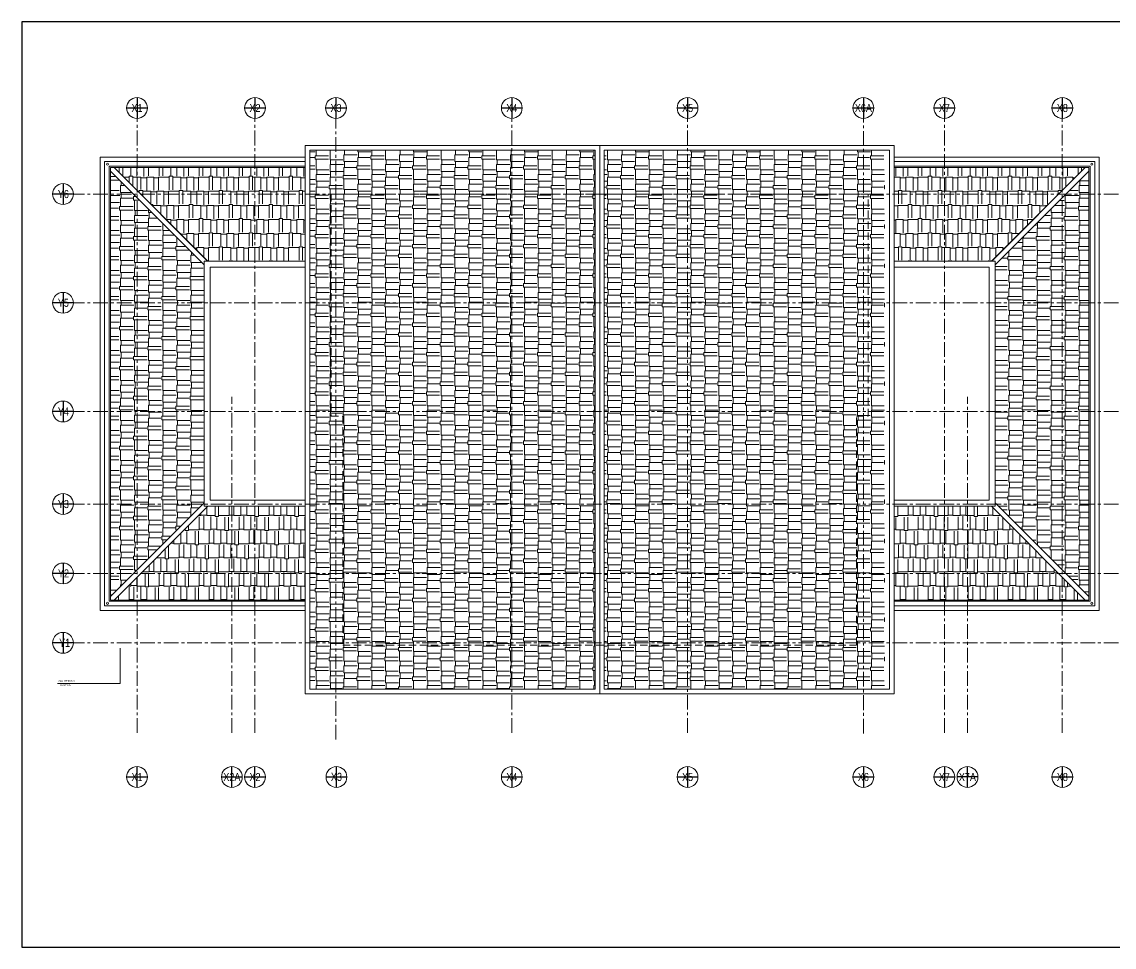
# Model space of a CAD drawing. Header units: millimetres. Extents: x -343543 to 400519, y -115663 to 104219.
# Drawn here: x -95646 to -48425, y -113156 to -73156 of the extents above; entities that cross this region are included whole.
import ezdxf
from ezdxf.enums import TextEntityAlignment as Align

# ---------------------------------------------------------------- set-up
doc = ezdxf.new("R2010")
doc.units = ezdxf.units.MM
doc.linetypes.add('XREF MAT BANG TUONG XAY$0$01.Xref _MB T2-Mai$0$$0$HIDDEN', pattern=[9.525, 6.35, -3.175])
doc.linetypes.add('XREF MAT BANG TUONG XAY$0$CENTER', pattern=[50.8, 31.75, -6.35, 6.35, -6.35])
doc.layers.get('0').update_dxf_attribs({"color": 231, "lineweight": 0})
doc.layers.get('DefPoints').update_dxf_attribs({"color": 191})
for name, color, linetype, lineweight in [('A-SYMBOLS', 10, 'Continuous', 13), ('XREF MAT BANG TUONG XAY$0$00.xref_IKIGAI_Truc$0$A-SYMBOLS', 8, 'Continuous', 13), ('XREF MAT BANG TUONG XAY$0$01.Xref _MB T2-Mai$0$$0$A-FNSH', 8, 'Continuous', 9), ('XREF MAT BANG TUONG XAY$0$01.Xref _MB T2-Mai$0$$0$A-HIDD', 8, 'XREF MAT BANG TUONG XAY$0$01.Xref _MB T2-Mai$0$$0$HIDDEN', 9), ('XREF MAT BANG TUONG XAY$0$01.Xref _MB T2-Mai$0$$0$A-PATT', 8, 'Continuous', 9), ('XREF MAT BANG TUONG XAY$0$01.Xref _MB T2-Mai$0$A-SYMBOLS', 8, 'Continuous', 13), ('XREF MAT BANG TUONG XAY$0$A-GRID', 8, 'XREF MAT BANG TUONG XAY$0$CENTER', 15)]:
    doc.layers.add(name, color=color, linetype=linetype, lineweight=lineweight)
doc.styles.add('XREF MAT BANG TUONG XAY$0$00.xref_IKIGAI_Truc$0$VTK_Arial_3.5 mm', font='arial.ttf', dxfattribs={"width": 0.8, "height": 3.5})
doc.styles.add('XREF MAT BANG TUONG XAY$0$01.Xref _MB T2-Mai$0$$0$spa-base plan$0$P-AV-P00-10$1$Standard', font='arial.ttf')
doc.styles.add('XREF MAT BANG TUONG XAY$0$01.Xref _MB T2-Mai$0$Standard', font='arial.ttf')
doc.dimstyles.new('XREF MAT BANG TUONG XAY$0$01.Xref _MB T2-Mai$0$Standard', dxfattribs={"dimtxt": 0.18, "dimasz": 0.18, "dimexe": 0.18, "dimexo": 0.0625, "dimgap": 0.09, "dimtad": 0, "dimtih": 1, "dimtoh": 1, "dimdec": 4, "dimzin": 0, "dimdsep": 46, "dimtxsty": 'XREF MAT BANG TUONG XAY$0$01.Xref _MB T2-Mai$0$Standard', "dimcen": 0.09, "dimadec": 0, "dimazin": 0, "dimtfac": 1, "dimtdec": 4, "dimtofl": 0, "dimtmove": 0, "dimatfit": 3, "dimfxl": 1, "dimtolj": 1, "dimtzin": 0, "dimarcsym": 0})
pattern_1 = [(270, (-141722.3, -50000), (600, -1275), [300, -250, 350, -150, 450, -200]), (270, (-141697.3, -50300), (600, -1275), [250, -950, 200, -300]), (270, (-141759.8, -50900), (600, -1275), [150, -1550]), (0, (-141722.3, -50000), (600, 425), [575, -1825]), (0, (-141722.3, -50300), (600, 425), [562.5, -1837.5]), (0, (-141722.3, -50550), (600, 425), [525, -1875]), (0, (-141759.8, -50900), (600, 425), [575, -1825]), (0, (-141759.8, -51050), (600, 425), [575, -1825]), (0, (-141722.3, -51500), (600, 425), [550, -1850])]
pattern_2 = [(180, (-73097.27, -50000), (-1295.4, -609.6), [304.8, -254, 355.6, -152.4, 457.2, -203.2]), (180, (-73402.07, -50025.4), (-1295.4, -609.6), [254, -965.2, 203.2, -304.8]), (180, (-74011.67, -49961.9), (-1295.4, -609.6), [152.4, -1574.8]), (270, (-73097.27, -50000), (431.8, -609.6), [584.2, -1854.2]), (270, (-73402.07, -50000), (431.8, -609.6), [571.5, -1866.9]), (270, (-73656.07, -50000), (431.8, -609.6), [533.4, -1905]), (270, (-74011.67, -49961.9), (431.8, -609.6), [584.2, -1854.2]), (270, (-74164.07, -49961.9), (431.8, -609.6), [584.2, -1854.2]), (270, (-74621.27, -50000), (431.8, -609.6), [558.8, -1879.6])]
pattern_3 = [(270, (-73097.27, -50000), (609.6, -1295.4), [304.8, -254, 355.6, -152.4, 457.2, -203.2]), (270, (-73071.87, -50304.8), (609.6, -1295.4), [254, -965.2, 203.2, -304.8]), (270, (-73135.37, -50914.4), (609.6, -1295.4), [152.4, -1574.8]), (0, (-73097.27, -50000), (609.6, 431.8), [584.2, -1854.2]), (0, (-73097.27, -50304.8), (609.6, 431.8), [571.5, -1866.9]), (0, (-73097.27, -50558.8), (609.6, 431.8), [533.4, -1905]), (0, (-73135.37, -50914.4), (609.6, 431.8), [584.2, -1854.2]), (0, (-73135.37, -51066.8), (609.6, 431.8), [584.2, -1854.2]), (0, (-73097.27, -51524), (609.6, 431.8), [558.8, -1879.6])]
pattern_4 = [(0, (-73097.27, -50000), (1295.4, 609.6), [304.8, -254, 355.6, -152.4, 457.2, -203.2]), (0, (-72792.47, -49974.6), (1295.4, 609.6), [254, -965.2, 203.2, -304.8]), (0, (-72182.87, -50038.1), (1295.4, 609.6), [152.4, -1574.8]), (90, (-73097.27, -50000), (-431.8, 609.6), [584.2, -1854.2]), (90, (-72792.47, -50000), (-431.8, 609.6), [571.5, -1866.9]), (90, (-72538.47, -50000), (-431.8, 609.6), [533.4, -1905]), (90, (-72182.87, -50038.1), (-431.8, 609.6), [584.2, -1854.2]), (90, (-72030.47, -50038.1), (-431.8, 609.6), [584.2, -1854.2]), (90, (-71573.27, -50000), (-431.8, 609.6), [558.8, -1879.6])]

# ---------------------------------------------------------------- blocks, each defined once
blk = doc.blocks.new('*U131')
at = {"color": 8}
blk.add_circle((0, 0), 4.5, dxfattribs=at)
at = {"layer": 'DefPoints', "color": 8}
for p, q in [((-4.5, 0), (4.5, 0)), ((0, 4.5), (0, -4.5))]:
    blk.add_line(p, q, dxfattribs=at)
at = {"color": 8, "style": 'XREF MAT BANG TUONG XAY$0$00.xref_IKIGAI_Truc$0$VTK_Arial_3.5 mm', "width": 0.8}
blk.add_attdef('X12', text='', height=3.5, dxfattribs=at).set_placement((0, 0), align=Align.MIDDLE_CENTER)
blk = doc.blocks.new('XREF MAT BANG TUONG XAY$0$00.xref_IKIGAI_Truc')
at = {"layer": 'XREF MAT BANG TUONG XAY$0$A-GRID', "color": 8, "ltscale": 20}
for points in [[(0, -3895), (0, 22924.4)], [(5100, -3895), (5100, 22924.4)], [(8600, -4179.1), (8600, 22924.4)], [(23800, -3895), (23800, 22924.4)], [(31400, -3920.7), (31400, 22924.4)], [(34900, -3895), (34900, 22924.4)], [(40000, -3895), (40000, 22924.4)], [(16200, -3895), (16200, 22641.7)], [(-2907.5, 19400), (42750, 19400)], [(-2907.5, 14700), (42750, 14700)], [(4100, -3895), (4100, 10635.4)], [(35900, -3895), (35900, 10635.4)], [(-2907.5, 10000), (42750, 10000)], [(-2907.5, 6000), (42750, 6000)], [(-2907.5, 3000), (42750, 3000)], [(-2907.5, 0), (42750, 0)]]:
    blk.add_lwpolyline(points, dxfattribs=at)
at = {"layer": 'XREF MAT BANG TUONG XAY$0$00.xref_IKIGAI_Truc$0$A-SYMBOLS', "color": 8}
ref = blk.add_blockref('*U131', (0, 23120), dxfattribs=dict(at, xscale=100, yscale=100, zscale=100))
ref.add_attrib('X12', 'X1', dxfattribs={"layer": '0', "height": 350, "style": 'XREF MAT BANG TUONG XAY$0$00.xref_IKIGAI_Truc$0$VTK_Arial_3.5 mm', "width": 0.8}).set_placement((0, 23120), align=Align.MIDDLE_CENTER)
ref = blk.add_blockref('*U131', (5100, 23120), dxfattribs=dict(at, xscale=100, yscale=100, zscale=100))
ref.add_attrib('X12', 'X2', dxfattribs={"layer": '0', "height": 350, "style": 'XREF MAT BANG TUONG XAY$0$00.xref_IKIGAI_Truc$0$VTK_Arial_3.5 mm', "width": 0.8}).set_placement((5100, 23120), align=Align.MIDDLE_CENTER)
ref = blk.add_blockref('*U131', (8600, 23120), dxfattribs=dict(at, xscale=100, yscale=100, zscale=100))
ref.add_attrib('X12', 'X3', dxfattribs={"layer": '0', "height": 350, "style": 'XREF MAT BANG TUONG XAY$0$00.xref_IKIGAI_Truc$0$VTK_Arial_3.5 mm', "width": 0.8}).set_placement((8600, 23120), align=Align.MIDDLE_CENTER)
ref = blk.add_blockref('*U131', (16200, 23120), dxfattribs=dict(at, xscale=100, yscale=100, zscale=100))
ref.add_attrib('X12', 'X4', dxfattribs={"layer": '0', "height": 350, "style": 'XREF MAT BANG TUONG XAY$0$00.xref_IKIGAI_Truc$0$VTK_Arial_3.5 mm', "width": 0.8}).set_placement((16200, 23120), align=Align.MIDDLE_CENTER)
ref = blk.add_blockref('*U131', (23800, 23120), dxfattribs=dict(at, xscale=100, yscale=100, zscale=100))
ref.add_attrib('X12', 'X5', dxfattribs={"layer": '0', "height": 350, "style": 'XREF MAT BANG TUONG XAY$0$00.xref_IKIGAI_Truc$0$VTK_Arial_3.5 mm', "width": 0.8}).set_placement((23800, 23120), align=Align.MIDDLE_CENTER)
ref = blk.add_blockref('*U131', (31400, 23120), dxfattribs=dict(at, xscale=100, yscale=100, zscale=100))
ref.add_attrib('X12', 'X6A', dxfattribs={"layer": '0', "height": 350, "style": 'XREF MAT BANG TUONG XAY$0$00.xref_IKIGAI_Truc$0$VTK_Arial_3.5 mm', "width": 0.8}).set_placement((31400, 23120), align=Align.MIDDLE_CENTER)
ref = blk.add_blockref('*U131', (34900, 23120), dxfattribs=dict(at, xscale=100, yscale=100, zscale=100))
ref.add_attrib('X12', 'X7', dxfattribs={"layer": '0', "height": 350, "style": 'XREF MAT BANG TUONG XAY$0$00.xref_IKIGAI_Truc$0$VTK_Arial_3.5 mm', "width": 0.8}).set_placement((34900, 23120), align=Align.MIDDLE_CENTER)
ref = blk.add_blockref('*U131', (40000, 23120), dxfattribs=dict(at, xscale=100, yscale=100, zscale=100))
ref.add_attrib('X12', 'X8', dxfattribs={"layer": '0', "height": 350, "style": 'XREF MAT BANG TUONG XAY$0$00.xref_IKIGAI_Truc$0$VTK_Arial_3.5 mm', "width": 0.8}).set_placement((40000, 23120), align=Align.MIDDLE_CENTER)
ref = blk.add_blockref('*U131', (-3200, 19400), dxfattribs=dict(at, xscale=-100, yscale=100, zscale=100))
ref.add_attrib('X12', 'Y6', dxfattribs={"layer": '0', "height": 350, "style": 'XREF MAT BANG TUONG XAY$0$00.xref_IKIGAI_Truc$0$VTK_Arial_3.5 mm', "width": 0.8}).set_placement((-3183.2, 19400), align=Align.MIDDLE_CENTER)
ref = blk.add_blockref('*U131', (-3200, 14700), dxfattribs=dict(at, xscale=-100, yscale=100, zscale=100))
ref.add_attrib('X12', 'Y5', dxfattribs={"layer": '0', "height": 350, "style": 'XREF MAT BANG TUONG XAY$0$00.xref_IKIGAI_Truc$0$VTK_Arial_3.5 mm', "width": 0.8}).set_placement((-3185.5, 14700), align=Align.MIDDLE_CENTER)
ref = blk.add_blockref('*U131', (-3200, 10000), dxfattribs=dict(at, xscale=-100, yscale=100, zscale=100))
ref.add_attrib('X12', 'Y4', dxfattribs={"layer": '0', "height": 350, "style": 'XREF MAT BANG TUONG XAY$0$00.xref_IKIGAI_Truc$0$VTK_Arial_3.5 mm', "width": 0.8}).set_placement((-3182.2, 10000), align=Align.MIDDLE_CENTER)
ref = blk.add_blockref('*U131', (-3200, 6000), dxfattribs=dict(at, xscale=-100, yscale=100, zscale=100))
ref.add_attrib('X12', 'Y3', dxfattribs={"layer": '0', "height": 350, "style": 'XREF MAT BANG TUONG XAY$0$00.xref_IKIGAI_Truc$0$VTK_Arial_3.5 mm', "width": 0.8}).set_placement((-3183.4, 6000), align=Align.MIDDLE_CENTER)
ref = blk.add_blockref('*U131', (-3200, 3000), dxfattribs=dict(at, xscale=-100, yscale=100, zscale=100))
ref.add_attrib('X12', 'Y2', dxfattribs={"layer": '0', "height": 350, "style": 'XREF MAT BANG TUONG XAY$0$00.xref_IKIGAI_Truc$0$VTK_Arial_3.5 mm', "width": 0.8}).set_placement((-3180.5, 3000), align=Align.MIDDLE_CENTER)
ref = blk.add_blockref('*U131', (-3200, 0), dxfattribs=dict(at, xscale=-100, yscale=100, zscale=100))
ref.add_attrib('X12', 'Y1', dxfattribs={"layer": '0', "height": 350, "style": 'XREF MAT BANG TUONG XAY$0$00.xref_IKIGAI_Truc$0$VTK_Arial_3.5 mm', "width": 0.8}).set_placement((-3129.3, 0), align=Align.MIDDLE_CENTER)
ref = blk.add_blockref('*U131', (0, -5800), dxfattribs=dict(at, xscale=-100, yscale=100, zscale=100, rotation=180))
ref.add_attrib('X12', 'X1', dxfattribs={"layer": '0', "height": 350, "style": 'XREF MAT BANG TUONG XAY$0$00.xref_IKIGAI_Truc$0$VTK_Arial_3.5 mm', "width": 0.8}).set_placement((0, -5801.4), align=Align.MIDDLE_CENTER)
ref = blk.add_blockref('*U131', (4100, -5800), dxfattribs=dict(at, xscale=-100, yscale=100, zscale=100, rotation=180))
ref.add_attrib('X12', 'X2A', dxfattribs={"layer": '0', "height": 350, "style": 'XREF MAT BANG TUONG XAY$0$00.xref_IKIGAI_Truc$0$VTK_Arial_3.5 mm', "width": 0.8}).set_placement((4100, -5801.4), align=Align.MIDDLE_CENTER)
ref = blk.add_blockref('*U131', (5100, -5800), dxfattribs=dict(at, xscale=-100, yscale=100, zscale=100, rotation=180))
ref.add_attrib('X12', 'X2', dxfattribs={"layer": '0', "height": 350, "style": 'XREF MAT BANG TUONG XAY$0$00.xref_IKIGAI_Truc$0$VTK_Arial_3.5 mm', "width": 0.8}).set_placement((5100, -5801.4), align=Align.MIDDLE_CENTER)
ref = blk.add_blockref('*U131', (8620.2, -5800), dxfattribs=dict(at, xscale=-100, yscale=100, zscale=100, rotation=180))
ref.add_attrib('X12', 'X3', dxfattribs={"layer": '0', "height": 350, "style": 'XREF MAT BANG TUONG XAY$0$00.xref_IKIGAI_Truc$0$VTK_Arial_3.5 mm', "width": 0.8}).set_placement((8620.2, -5795.2), align=Align.MIDDLE_CENTER)
ref = blk.add_blockref('*U131', (16200, -5800), dxfattribs=dict(at, xscale=100, yscale=100, zscale=100))
ref.add_attrib('X12', 'X4', dxfattribs={"layer": '0', "height": 350, "style": 'XREF MAT BANG TUONG XAY$0$00.xref_IKIGAI_Truc$0$VTK_Arial_3.5 mm', "width": 0.8}).set_placement((16200, -5800), align=Align.MIDDLE_CENTER)
ref = blk.add_blockref('*U131', (23800, -5800), dxfattribs=dict(at, xscale=100, yscale=100, zscale=100))
ref.add_attrib('X12', 'X5', dxfattribs={"layer": '0', "height": 350, "style": 'XREF MAT BANG TUONG XAY$0$00.xref_IKIGAI_Truc$0$VTK_Arial_3.5 mm', "width": 0.8}).set_placement((23800, -5800), align=Align.MIDDLE_CENTER)
ref = blk.add_blockref('*U131', (31400, -5800), dxfattribs=dict(at, xscale=100, yscale=100, zscale=100))
ref.add_attrib('X12', 'X6', dxfattribs={"layer": '0', "height": 350, "style": 'XREF MAT BANG TUONG XAY$0$00.xref_IKIGAI_Truc$0$VTK_Arial_3.5 mm', "width": 0.8}).set_placement((31400, -5800), align=Align.MIDDLE_CENTER)
ref = blk.add_blockref('*U131', (34900, -5800), dxfattribs=dict(at, xscale=100, yscale=100, zscale=100))
ref.add_attrib('X12', 'X7', dxfattribs={"layer": '0', "height": 350, "style": 'XREF MAT BANG TUONG XAY$0$00.xref_IKIGAI_Truc$0$VTK_Arial_3.5 mm', "width": 0.8}).set_placement((34900, -5800), align=Align.MIDDLE_CENTER)
ref = blk.add_blockref('*U131', (35900, -5800), dxfattribs=dict(at, xscale=100, yscale=100, zscale=100, rotation=180))
ref.add_attrib('X12', 'X7A', dxfattribs={"layer": '0', "height": 350, "style": 'XREF MAT BANG TUONG XAY$0$00.xref_IKIGAI_Truc$0$VTK_Arial_3.5 mm', "width": 0.8}).set_placement((35898.3, -5801.4), align=Align.MIDDLE_CENTER)
ref = blk.add_blockref('*U131', (40000, -5800), dxfattribs=dict(at, xscale=100, yscale=100, zscale=100))
ref.add_attrib('X12', 'X8', dxfattribs={"layer": '0', "height": 350, "style": 'XREF MAT BANG TUONG XAY$0$00.xref_IKIGAI_Truc$0$VTK_Arial_3.5 mm', "width": 0.8}).set_placement((40000, -5800), align=Align.MIDDLE_CENTER)
blk = doc.blocks.new('01.Xref _MB T1')
at = {"layer": 'XREF MAT BANG TUONG XAY$0$01.Xref _MB T2-Mai$0$$0$A-PATT'}
h = blk.add_hatch(dxfattribs=at)
h.set_pattern_fill('AR-RSHKE', color=8, scale=50, angle=270)
h.set_pattern_definition(pattern_1)
h.paths.add_polyline_path([(19799.99153, -102003.00025), (7469.99153, -102003.00025), (7469.99153, -78700.00001), (19799.99153, -78700.00001)])
h = blk.add_hatch(dxfattribs=at)
h.set_pattern_fill('AR-RSHKE', color=8, scale=50, angle=270)
h.set_pattern_definition(pattern_1)
h.paths.add_polyline_path([(20199.99153, -102003.00025), (32329.99153, -102003.00025), (32329.99153, -78700.00001), (20199.99153, -78700.00001)])
h = blk.add_hatch(dxfattribs=at)
h.set_pattern_fill('AR-RSHKE', color=8, scale=2, angle=270)
h.set_pattern_definition(pattern_3)
h.paths.add_polyline_path([(2899.97975, -83655.55968), (-1150.01991, -79605.56422), (-1150.01991, -97994.42953), (2899.97975, -93944.43407)])
h = blk.add_hatch(dxfattribs=at)
h.set_pattern_fill('AR-RSHKE', color=8, scale=2, angle=180)
h.set_pattern_definition(pattern_2)
h.paths.add_polyline_path([(-994.45648, -79450.00067), (3049.99125, -83500.00001), (7269.99153, -83500.00001), (7269.99153, -79449.99577)])
h = blk.add_hatch(dxfattribs=at)
h.set_pattern_fill('AR-RSHKE', color=8, scale=2, angle=180)
h.set_pattern_definition(pattern_2)
h.paths.add_polyline_path([(40994.43953, -79450.00067), (36949.99181, -83500.00001), (32729.99153, -83500.00001), (32729.99153, -79449.99577)])
h = blk.add_hatch(dxfattribs=at)
h.set_pattern_fill('AR-RSHKE', color=8, scale=2, angle=270)
h.set_pattern_definition(pattern_3)
h.paths.add_polyline_path([(37100.0033, -83655.55968), (41150.00296, -79605.56422), (41150.00296, -97994.42953), (37100.0033, -93944.43407)])
h = blk.add_hatch(dxfattribs=at)
h.set_pattern_fill('AR-RSHKE', color=8, scale=2)
h.set_pattern_definition(pattern_4)
h.paths.add_polyline_path([(7269.99153, -98149.99918), (7269.99153, -94099.99994), (3055.54114, -94099.99967), (-994.45648, -98149.99309)])
h = blk.add_hatch(dxfattribs=at)
h.set_pattern_fill('AR-RSHKE', color=8, scale=2)
h.set_pattern_definition(pattern_4)
h.paths.add_polyline_path([(32729.99153, -98149.99918), (32729.99153, -94099.99994), (36944.44192, -94099.99967), (40994.43953, -98149.99309)])
at = {"color": 8}
blk.add_line((19999.99153, -102203.00025), (19999.99153, -78500.00001), dxfattribs=at)
for points in [[(-4979.16252, -113156.18578), (44420.83748, -113156.18578), (44420.83748, -73156.18578), (-4979.16252, -73156.18578)], [(7269.99153, -102203.00025), (32729.99153, -102203.00025), (32729.99153, -78500.00001), (7269.99153, -78500.00001)], [(19999.99153, -102203.00025), (7269.99153, -102203.00025), (7269.99153, -78500.00001), (19999.99153, -78500.00001)], [(19799.99153, -102003.00025), (7469.99153, -102003.00025), (7469.99153, -78700.00001), (19799.99153, -78700.00001)], [(19999.99153, -102203.00025), (32729.99153, -102203.00025), (32729.99153, -78500.00001), (19999.99153, -78500.00001)], [(20199.99153, -102003.00025), (32529.99153, -102003.00025), (32529.99153, -78700.00001), (20199.99153, -78700.00001)]]:
    blk.add_lwpolyline(points, close=True, dxfattribs=at)
at = {"layer": 'XREF MAT BANG TUONG XAY$0$01.Xref _MB T2-Mai$0$$0$A-FNSH', "color": 8}
for p, q in [((2899.97975, -83655.55968), (-1150.01991, -79605.56422)), ((3055.54327, -83499.99621), (-994.45648, -79450.00067)), ((36944.43979, -83499.99621), (40994.43953, -79450.00067)), ((37100.0033, -83655.55968), (41150.00296, -79605.56422)), ((2899.97975, -93944.43407), (-1150.01991, -97994.42953)), ((37100.0033, -93944.43407), (41150.00296, -97994.42953)), ((3055.54327, -94099.99754), (-994.45648, -98149.99309)), ((36944.43979, -94099.99754), (40994.43953, -98149.99309))]:
    blk.add_line(p, q, dxfattribs=at)
for points in [[(7269.99153, -78999.99577), (-1600.01991, -79000.00102), (-1600.01991, -98599.99996), (7269.99153, -98599.99993)], [(7269.99153, -79199.99577), (-1400.01991, -79200.0009), (-1400.01991, -98399.99996), (7269.99153, -98399.99993)], [(32729.99153, -78999.99577), (41600.00296, -79000.00102), (41600.00296, -98599.99996), (32729.99153, -98599.99993)], [(32729.99153, -79199.99577), (41400.00296, -79200.0009), (41400.00296, -98399.99996), (32729.99153, -98399.99993)], [(7269.99153, -79399.99577), (-1200.01991, -79400.00078), (-1200.01991, -98199.99996), (7269.99153, -98199.99993)], [(7269.99153, -79449.99577), (-1150.01991, -79450.00076), (-1150.01991, -98149.99996), (7269.99153, -98149.99384)], [(7269.99153, -79449.99577), (-994.45648, -79450.00067), (3049.99125, -83500.00001), (7269.99153, -83500.00001)], [(32729.99153, -79399.99577), (41200.00296, -79400.00078), (41200.00296, -98199.99996), (32729.99153, -98199.99993)], [(32729.99153, -79449.99577), (41150.00296, -79450.00076), (41150.00296, -98149.99996), (32729.99153, -98149.99384)], [(32729.99153, -79449.99577), (40994.43953, -79450.00067), (36949.99181, -83500.00001), (32729.99153, -83500.00001)], [(7269.99153, -94099.99764), (2899.9876, -94099.99754), (2899.97975, -83499.99621), (7269.99153, -83499.99621)], [(32729.99153, -94099.99764), (37099.99545, -94099.99754), (37100.0033, -83499.99621), (32729.99153, -83499.99621)], [(7269.99153, -93834.99764), (3164.9876, -93834.99754), (3164.97975, -83764.99621), (7269.99153, -83764.99621)], [(32729.99153, -93834.99764), (36834.99545, -93834.99754), (36835.0033, -83764.99621), (32729.99153, -83764.99621)]]:
    blk.add_lwpolyline(points, dxfattribs=at)
for points in [[(2899.97975, -83655.55968), (-1150.01991, -79605.56422), (-1150.01991, -97994.42953), (2899.97975, -93944.43407)], [(37100.0033, -83655.55968), (41150.00296, -79605.56422), (41150.00296, -97994.42953), (37100.0033, -93944.43407)]]:
    blk.add_lwpolyline(points, close=True, dxfattribs=at)
at = {"layer": 'XREF MAT BANG TUONG XAY$0$01.Xref _MB T2-Mai$0$$0$A-FNSH', "color": 8, "elevation": 0}
for points in [[(7269.99153, -94099.99994), (3055.54114, -94099.99967), (-994.45648, -98149.99309), (7269.99153, -98149.99918)], [(32729.99153, -94099.99994), (36944.44192, -94099.99967), (40994.43953, -98149.99309), (32729.99153, -98149.99918)]]:
    blk.add_lwpolyline(points, dxfattribs=at)
at = {"layer": 'XREF MAT BANG TUONG XAY$0$01.Xref _MB T2-Mai$0$$0$A-HIDD', "color": 8, "ltscale": 50}
blk.add_lwpolyline([(8894.99274, -100100.00001), (31104.99214, -100100.00001), (31104.98774, -90200.00008), (31604.98298, -90200.00009), (31605.00227, -80599.9991), (8395.00172, -80599.9991), (8395.00172, -90200.00009), (8894.99265, -90200.00009)], close=True, dxfattribs=at)
at = {"layer": 'XREF MAT BANG TUONG XAY$0$01.Xref _MB T2-Mai$0$A-SYMBOLS', "color": 8}
for centre in [(-1280.01991, -79307.25032), (41280.00296, -79307.25032), (-1280.01991, -98292.75039), (41280.00296, -98292.75039)]:
    blk.add_circle(centre, 45, dxfattribs=at)
at = {"color": 8}
blk.add_blockref('XREF MAT BANG TUONG XAY$0$00.xref_IKIGAI_Truc', (-0.00927, -100000.00001), dxfattribs=at)
at = {"layer": 'DefPoints', "color": 8, "style": 'XREF MAT BANG TUONG XAY$0$01.Xref _MB T2-Mai$0$$0$spa-base plan$0$P-AV-P00-10$1$Standard'}
for s, p in [('điều chỉnh mái', (-3392.67135, -101685.36693)), ('15/01/2025', (-3392.67135, -101868.3456))]:
    blk.add_text(s, height=76.8, dxfattribs=at).set_placement(p)
at = {"color": 8}
blk.add_leader([(-731.69745, -100233.10113), (-731.69745, -101758.40723), (-3436.87406, -101758.40723)], dimstyle='XREF MAT BANG TUONG XAY$0$01.Xref _MB T2-Mai$0$Standard', override={"dimgap": 0.09, "dimtad": 0}, dxfattribs=at)

msp = doc.modelspace()

# ---------------------------------------------------------------- block references
at = {"layer": 'A-SYMBOLS'}
msp.add_blockref('01.Xref _MB T1', (-90666.5, 0), dxfattribs=at)

# ---------------------------------------------------------------- next in the draw order: linework, layer by layer
at = {"layer": 'DefPoints'}
msp.add_lwpolyline([(-95645.7, -113156.2), (-46245.7, -113156.2), (-46245.7, -73156.2), (-95645.7, -73156.2)], close=True, dxfattribs=at)

doc.saveas('drawing.dxf')
